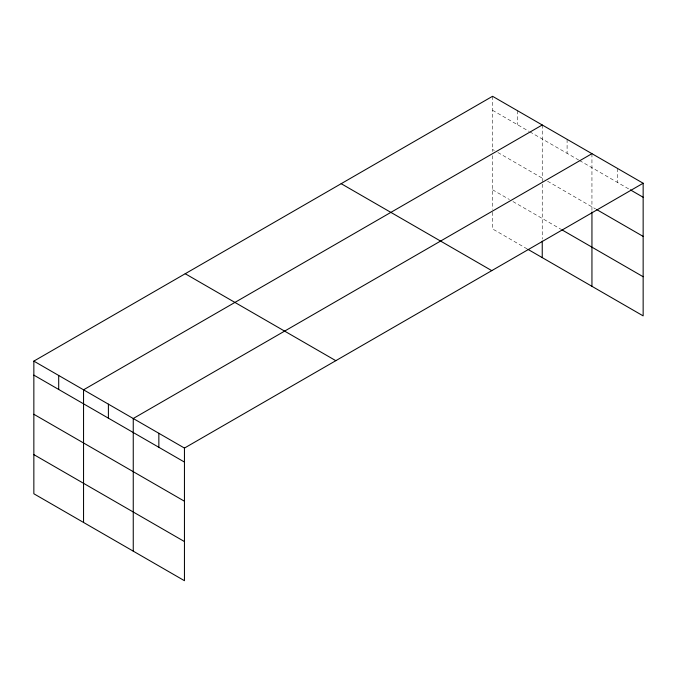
<?xml version="1.0" encoding="UTF-8"?>
<svg xmlns="http://www.w3.org/2000/svg" width="677" height="677" viewBox="0 0 677 677"><rect width="100%" height="100%" fill="white"/><g stroke="black" fill="none" stroke-linecap="round" stroke-linejoin="round"><path stroke-width="0.51" stroke-dasharray="3.38 2.54" d="M492.551 110.3L528.932 131.313M529.82 131.82L578.632 160M579.52 160.517L629.432 189.332M492.551 149.448L494.32 150.472M497.874 152.52L544.02 179.168M547.575 181.216L595.599 208.948M492.551 189.78L509.409 199.52M512.963 201.568L560.886 229.232M527.163 248.916L492.551 228.928L492.551 210.386M617.551 168.463L617.551 182.468M591.943 153.679L591.943 210.97M567.098 139.335L567.098 153.34M542.243 124.983L542.243 239.083M517.397 110.639L517.397 124.644M492.551 96.295L492.551 151.521M492.551 155.651L492.551 209.354"/><path stroke-width="1.02" d="M643.15 183.239L492.551 96.295L33.85 361.12L33.85 493.761L184.449 580.705L184.449 448.072L643.15 183.239L643.15 315.88L528.043 249.424M542.243 124.983L83.55 389.817L83.55 522.449M591.943 153.679L133.251 418.504L133.251 551.146M630.346 189.856L643.15 197.252M596.513 209.472L643.15 236.4M561.775 229.748L643.15 276.732M341.174 183.687L491.781 270.639M185.219 273.728L335.826 360.68M33.85 361.12L184.449 448.072M33.85 375.126L184.449 462.078M33.85 414.273L184.449 501.225M33.85 454.614L184.449 541.558M591.943 212.003L591.943 286.32M542.243 241.139L542.243 257.624M158.85 433.288L158.85 447.294M108.396 404.161L108.396 418.166M58.696 375.464L58.696 389.478"/></g></svg>
